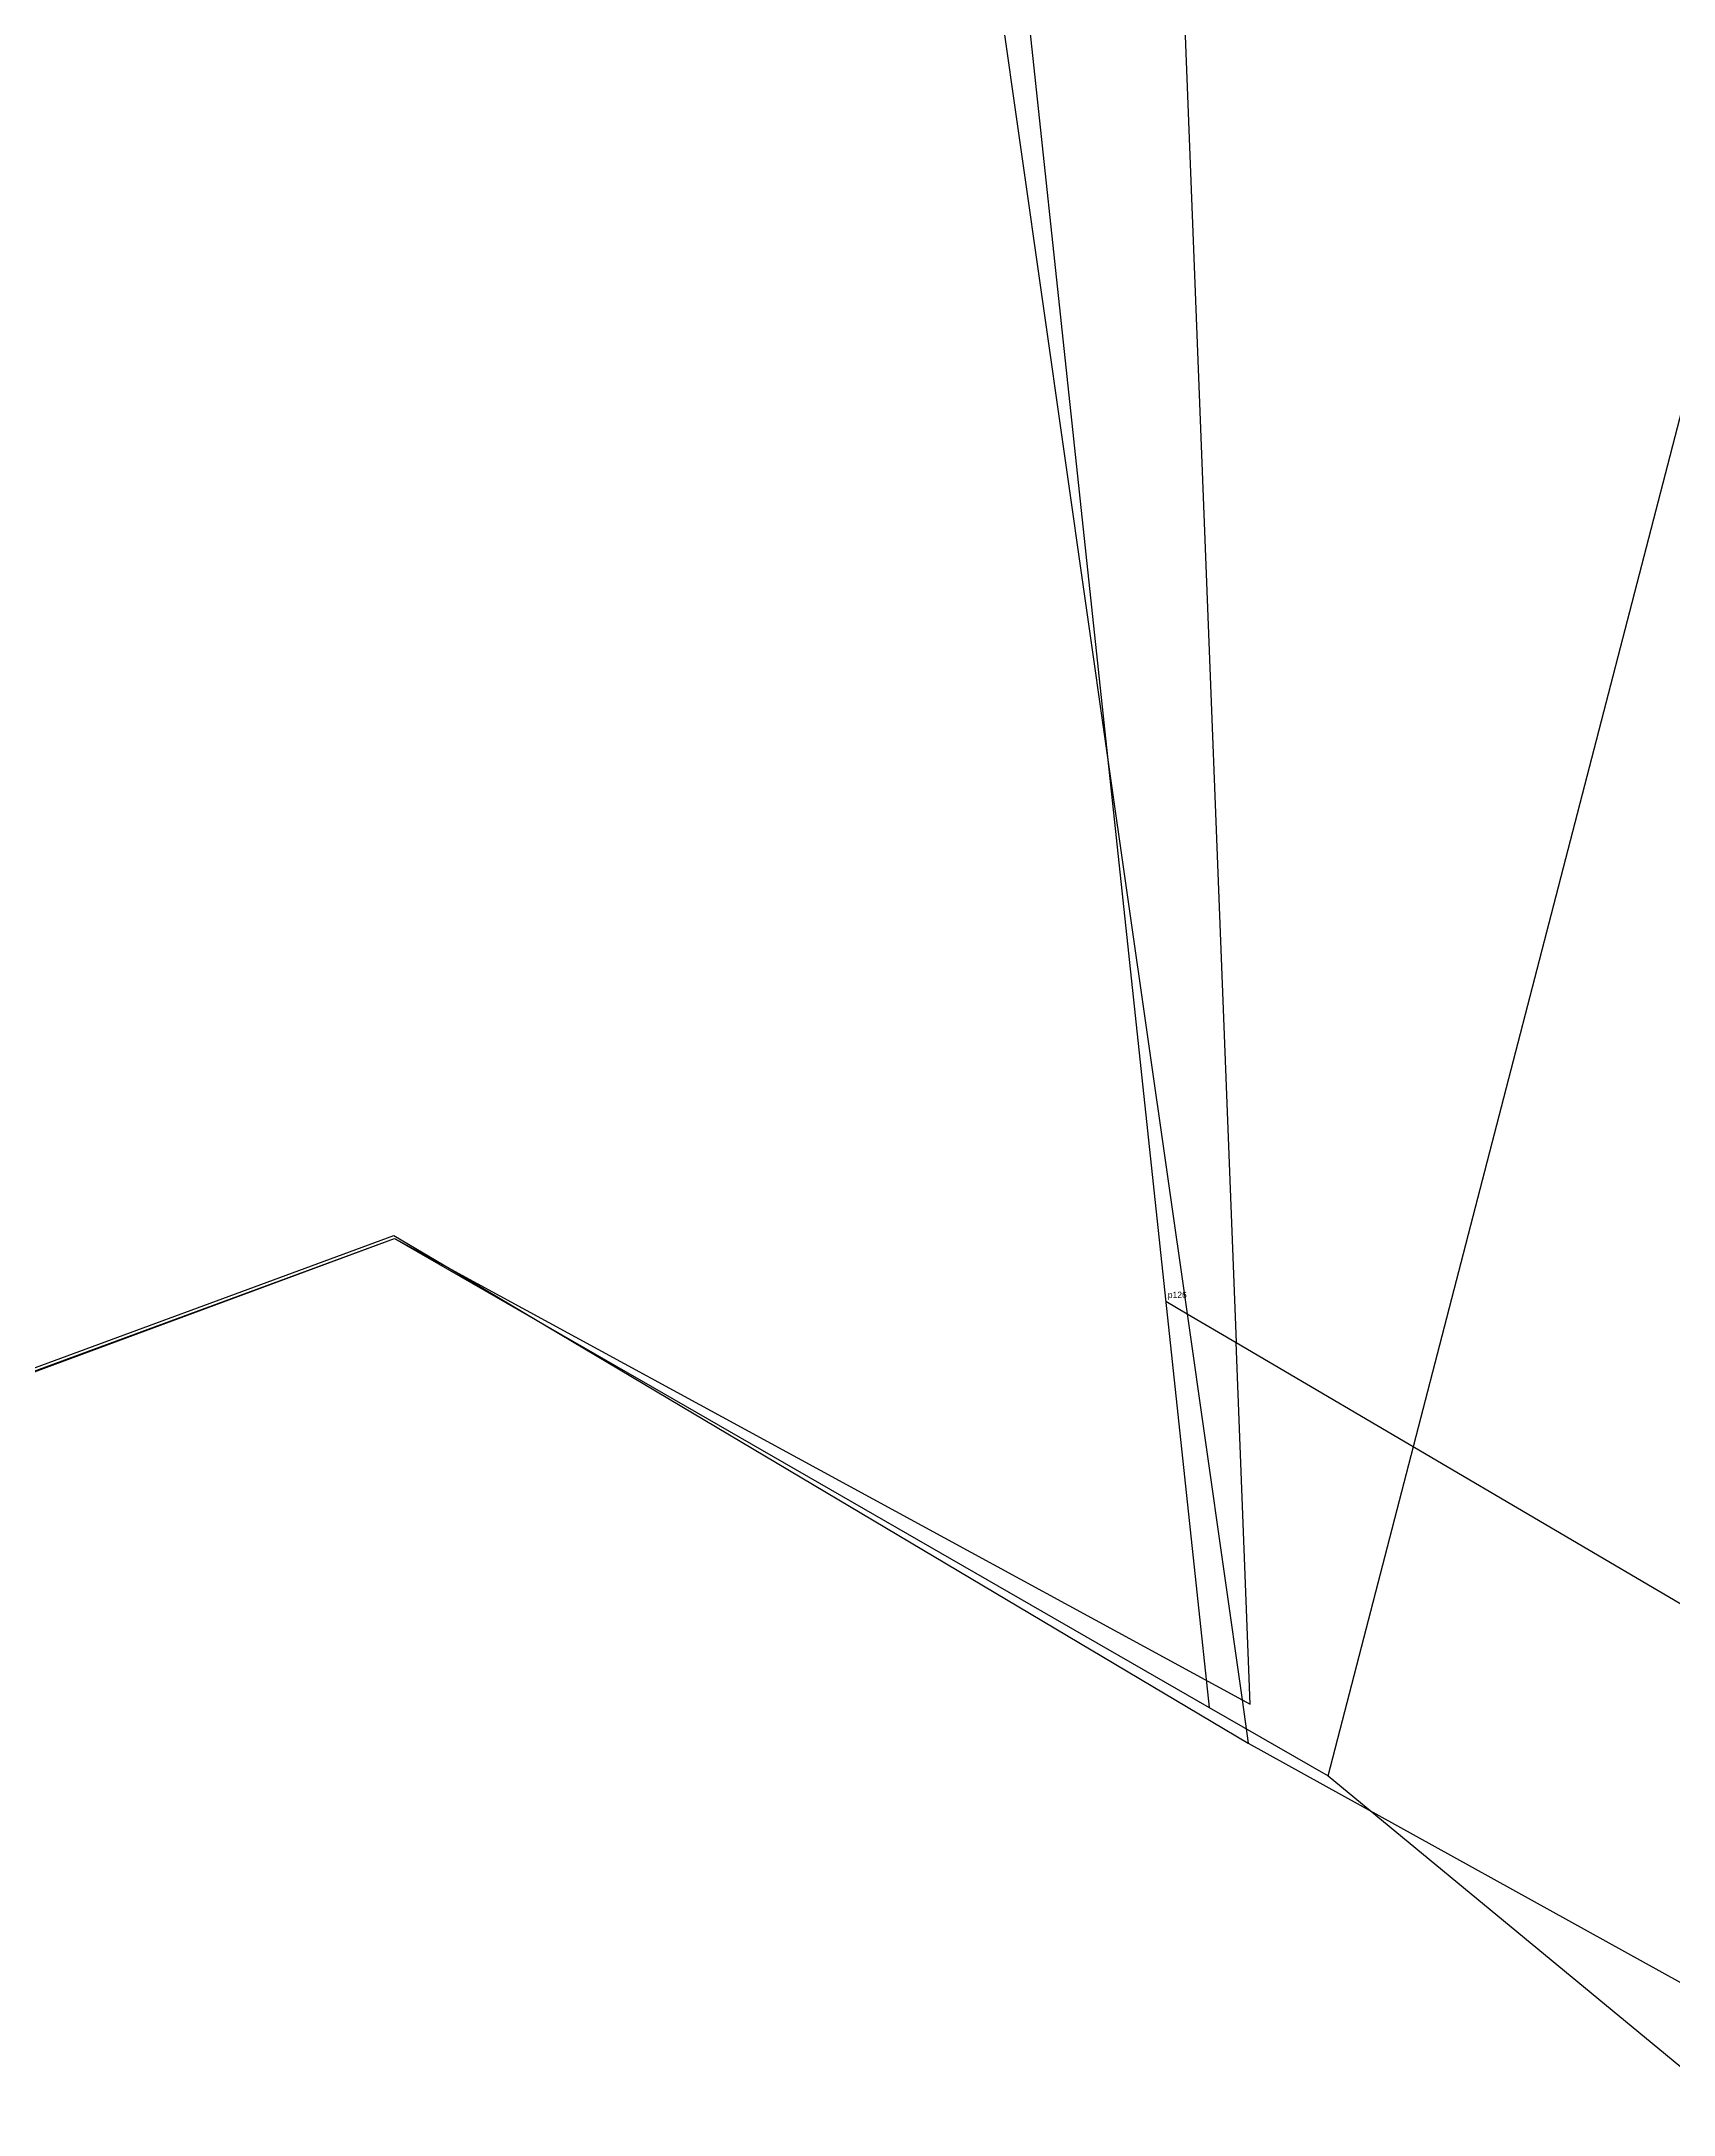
# Model space of a CAD drawing. Extents: x 550048 to 550251, y 1838135 to 1838333.
# Drawn here: x 550121.59 to 550147.13, y 1838202.2 to 1838234.65 of the extents above; entities that cross this region are included whole.
import ezdxf

# ---------------------------------------------------------------- set-up
doc = ezdxf.new("R2010")
doc.units = 0
for name, color, linetype in [('Level 10', 7, 'Continuous'), ('Level 12', 7, 'Continuous'), ('Level 28', 7, 'Continuous'), ('Level 29', 7, 'Continuous'), ('Level 7', 7, 'Continuous')]:
    doc.layers.add(name, color=color, linetype=linetype)

msp = doc.modelspace()

# ---------------------------------------------------------------- linework, layer by layer
at = {"layer": 'Level 10'}
for p, q in [((550141.73, 1838207.5), (550158.7824, 1838273.3713)), ((550139.8698, 1838208.5708), (550141.73, 1838207.5)), ((550141.73, 1838207.5), (550147.7551, 1838202.5253))]:
    msp.add_line(p, q, dxfattribs=at)
for points in [[(550139.8298, 1838266.7514), (550137.955, 1838261.853), (550134.831, 1838255.669), (550139.8698, 1838208.5708)], [(550120.1111, 1838213.3192), (550127.12, 1838215.91), (550139.8698, 1838208.5708)]]:
    msp.add_lwpolyline(points, dxfattribs=at)
at = {"layer": 'Level 28'}
for p, q in [((550133.633, 1838256.014), (550138.2787, 1838223.4433)), ((550138.2787, 1838223.4433), (550139.5208, 1838214.735))]:
    msp.add_line(p, q, dxfattribs=at)
msp.add_lwpolyline([(550140.3831, 1838208.6891), (550140.51, 1838208.62), (550140.2893, 1838214.2832)], dxfattribs=at)
at = {"layer": 'Level 29'}
for p, q in [((550127.9979, 1838215.432), (550140.48, 1838208.01)), ((550127.9979, 1838215.432), (550140.3831, 1838208.6891)), ((550139.5208, 1838214.735), (550140.3831, 1838208.6891)), ((550140.3831, 1838208.6891), (550140.48, 1838208.01)), ((550140.48, 1838208.01), (550150.978, 1838202.1969))]:
    msp.add_line(p, q, dxfattribs=at)
for points in [[(550139.0077, 1838264.6034), (550141.03, 1838263.97), (550138.71, 1838254.8), (550140.2893, 1838214.2832)], [(550120.5025, 1838213.5263), (550127.11, 1838215.96), (550127.9979, 1838215.432)], [(550120.5025, 1838213.5263), (550120.51, 1838213.48), (550127.12, 1838215.91), (550127.9979, 1838215.432)], [(550139.1895, 1838214.9297), (550139.5208, 1838214.735), (550140.2893, 1838214.2832), (550150.194, 1838208.461)]]:
    msp.add_lwpolyline(points, dxfattribs=at)
at = {"layer": 'Level 7'}
msp.add_line((550139.222, 1838214.985), (550139.222, 1838214.985), dxfattribs=at)

# ---------------------------------------------------------------- texts
at = {"layer": 'Level 12'}
msp.add_text('p126', height=0.1, dxfattribs=at).set_placement((550139.22, 1838214.98))

doc.saveas('drawing.dxf')
